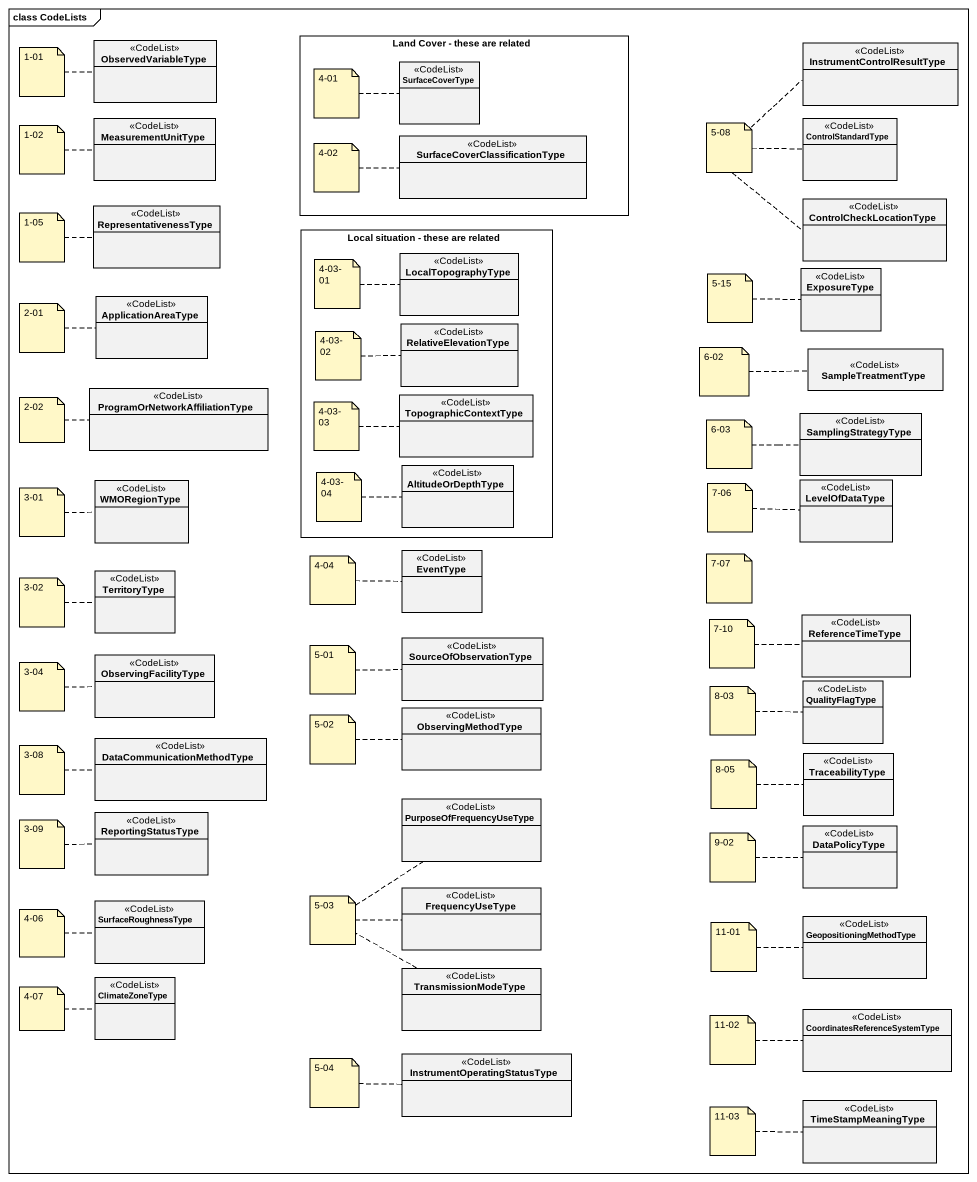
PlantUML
@startuml
mainframe class CodeLists
hide circle
hide empty members
class ObservedVariableType <<CodeList>>
rectangle "Land Cover - these are related" as Land_Cover_these_are_related {
  class SurfaceCoverType <<CodeList>>
  class "SurfaceCoverClassificationType" as SurfaceCoverClassificationTy <<CodeList>>
}
class InstrumentControlResultType <<CodeList>>
class MeasurementUnitType <<CodeList>>
class ControlStandardType <<CodeList>>
class ControlCheckLocationType <<CodeList>>
class RepresentativenessType <<CodeList>>
rectangle "Local situation - these are related" as Local_situation_these_are {
  class LocalTopographyType <<CodeList>>
  class RelativeElevationType <<CodeList>>
  class TopographicContextType <<CodeList>>
  class AltitudeOrDepthType <<CodeList>>
}
class ExposureType <<CodeList>>
class ApplicationAreaType <<CodeList>>
class SampleTreatmentType <<CodeList>>
class "ProgramOrNetworkAffiliationType" as ProgramOrNetworkAffiliationT <<CodeList>>
class SamplingStrategyType <<CodeList>>
class WMORegionType <<CodeList>>
class LevelOfDataType <<CodeList>>
class EventType <<CodeList>>
class TerritoryType <<CodeList>>
class SourceOfObservationType <<CodeList>>
class ReferenceTimeType <<CodeList>>
class ObservingFacilityType <<CodeList>>
class QualityFlagType <<CodeList>>
class ObservingMethodType <<CodeList>>
class DataCommunicationMethodType <<CodeList>>
class TraceabilityType <<CodeList>>
class PurposeOfFrequencyUseType <<CodeList>>
class ReportingStatusType <<CodeList>>
class DataPolicyType <<CodeList>>
class FrequencyUseType <<CodeList>>
class SurfaceRoughnessType <<CodeList>>
class GeopositioningMethodType <<CodeList>>
class TransmissionModeType <<CodeList>>
class ClimateZoneType <<CodeList>>
class "CoordinatesReferenceSystemType" as CoordinatesReferenceSystemTy <<CodeList>>
class "InstrumentOperatingStatusType" as InstrumentOperatingStatusTyp <<CodeList>>
class TimeStampMeaningType <<CodeList>>
note left of ObservedVariableType : 1-01
note left of SurfaceCoverType : 4-01
note as N3
  5-08
end note
N3 .. ControlStandardType
N3 .. InstrumentControlResultType
N3 .. ControlCheckLocationType
note left of MeasurementUnitType : 1-02
note left of SurfaceCoverClassificationTy : 4-02
note left of RepresentativenessType : 1-05
note left of LocalTopographyType : 4-03-01
note left of ExposureType : 5-15
note left of ApplicationAreaType : 2-01
note left of RelativeElevationType : 4-03-02
note left of SampleTreatmentType : 6-02
note left of ProgramOrNetworkAffiliationT : 2-02
note left of TopographicContextType : 4-03-03
note left of SamplingStrategyType : 6-03
note left of AltitudeOrDepthType : 4-03-04
note left of LevelOfDataType : 7-06
note left of WMORegionType : 3-01
note left of EventType : 4-04
note as N19
  7-07
end note
note left of TerritoryType : 3-02
note left of SourceOfObservationType : 5-01
note left of ReferenceTimeType : 7-10
note left of ObservingFacilityType : 3-04
note left of QualityFlagType : 8-03
note left of ObservingMethodType : 5-02
note left of DataCommunicationMethodType : 3-08
note left of TraceabilityType : 8-05
note left of ReportingStatusType : 3-09
note left of DataPolicyType : 9-02
note left of SurfaceRoughnessType : 4-06
note as N31
  5-03
end note
N31 .. FrequencyUseType
N31 .. TransmissionModeType
N31 .. PurposeOfFrequencyUseType
note left of GeopositioningMethodType : 11-01
note left of ClimateZoneType : 4-07
note left of CoordinatesReferenceSystemTy : 11-02
note left of InstrumentOperatingStatusTyp : 5-04
note left of TimeStampMeaningType : 11-03
@enduml
